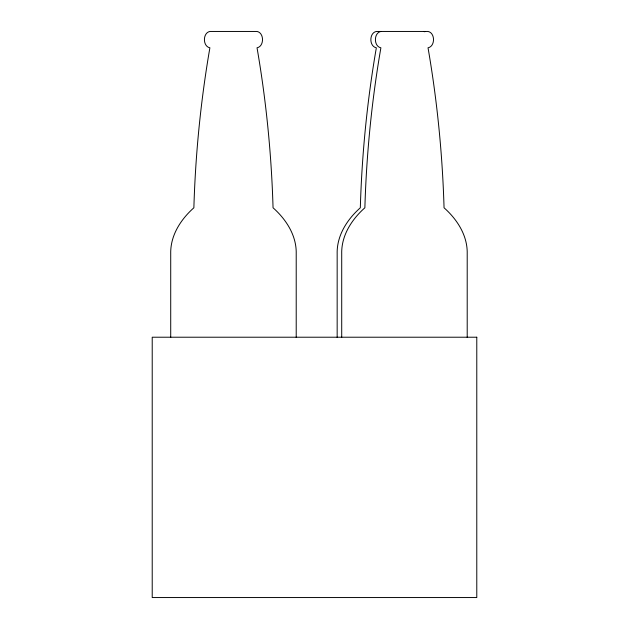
<?xml version="1.0" encoding="UTF-8"?>
<svg xmlns="http://www.w3.org/2000/svg" width="629" height="629" viewBox="0 0 629 629"><rect width="100%" height="100%" fill="white"/><g stroke="black" fill="none" stroke-linecap="round" stroke-linejoin="round"><path stroke-width="0.94" d="M380.891 31.45C373.587 32.834 373.587 46.42 380.891 47.804C371.739 100.656 366.448 154.168 364.875 207.782C351.674 219.497 341.209 235.655 341.712 253.951L341.712 337.427M423.474 31.45L424.874 31.725M467.205 337.427L467.205 253.951C467.709 235.655 457.252 219.497 444.05 207.782C442.47 154.168 437.179 100.656 428.027 47.804C435.331 46.42 435.331 32.834 428.027 31.45L376.339 31.45C369.034 32.834 369.034 46.42 376.339 47.804C367.187 100.656 361.895 154.168 360.323 207.782C347.114 219.497 336.657 235.655 337.16 253.951L337.16 337.427M296.212 337.427L296.212 253.951C296.715 235.655 286.25 219.497 273.049 207.782C271.476 154.168 266.185 100.656 257.033 47.804C264.337 46.42 264.337 32.834 257.033 31.45L209.889 31.45C202.593 32.834 202.593 46.42 209.889 47.804C200.745 100.656 195.454 154.168 193.874 207.782C180.672 219.497 170.215 235.655 170.718 253.951L170.718 337.427M476.782 337.215L152.218 337.215L152.218 597.55L476.782 597.55L476.782 337.215"/></g></svg>
